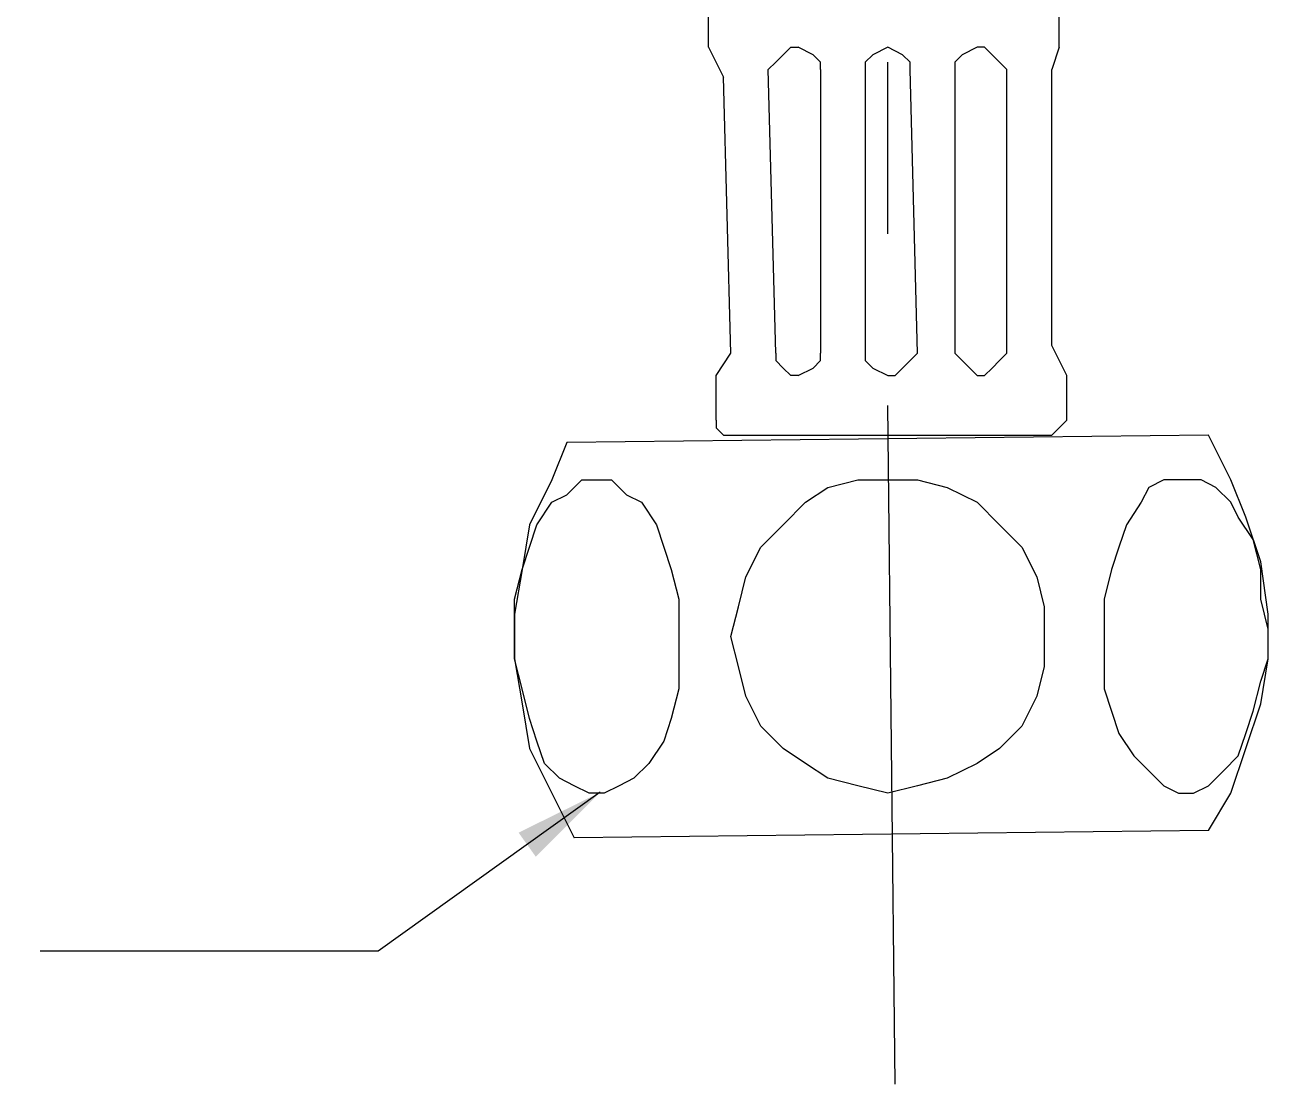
# Model space of a CAD drawing. Header units: millimetres. Extents: x 2041 to 2470, y 3885 to 4533.
# Drawn here: x 2231.21 to 2278.21, y 3885.45 to 3925.49 of the extents above; entities that cross this region are included whole.
import ezdxf

# ---------------------------------------------------------------- set-up
doc = ezdxf.new("R2010")
doc.units = ezdxf.units.MM
doc.styles.get("Standard").update_dxf_attribs({"font": ''})
doc.styles.get('Standard').set_extended_font_data('SimSun')
doc.dimstyles.new('副本 ISO-25-2bei', dxfattribs={"dimscale": 1.7, "dimtxt": 5, "dimasz": 5, "dimexe": 0.5, "dimexo": 0.625, "dimgap": 2, "dimtad": 1, "dimlfac": 0.0393, "dimdsep": 46, "dimtxsty": 'Standard', "dimcen": 2.5, "dimclrd": 1, "dimclre": 1, "dimclrt": 3, "dimadec": 0, "dimazin": 0, "dimtfac": 1, "dimtmove": 0, "dimatfit": 3, "dimfxl": 0, "dimarcsym": 0})

msp = doc.modelspace()

# ---------------------------------------------------------------- linework, layer by layer
for points in [[(2257.057, 3924.643), (2257.057, 3924.643), (2257.057, 3926.334), (2257.057, 3926.334)], [(2270.314, 3924.643), (2270.314, 3924.643), (2270.314, 3926.334), (2270.314, 3926.334)], [(2257.057, 3924.643), (2257.057, 3924.643), (2257.622, 3923.513), (2257.622, 3923.513)], [(2260.161, 3924.643), (2260.161, 3924.643), (2260.441, 3924.643), (2260.441, 3924.643)], [(2267.493, 3924.643), (2267.493, 3924.643), (2267.21, 3924.643), (2267.21, 3924.643)], [(2270.314, 3924.643), (2270.314, 3924.643), (2270.03, 3923.797), (2270.03, 3923.797)], [(2263.828, 3917.593), (2263.828, 3917.593), (2263.828, 3924.078), (2263.828, 3924.078)], [(2257.904, 3913.08), (2257.904, 3913.08), (2257.622, 3923.513), (2257.622, 3923.513)], [(2259.596, 3913.08), (2259.596, 3913.08), (2259.315, 3923.797), (2259.315, 3923.797)], [(2261.287, 3923.797), (2261.287, 3923.797), (2261.287, 3913.08), (2261.287, 3913.08)], [(2262.98, 3923.797), (2262.98, 3923.797), (2262.98, 3913.08), (2262.98, 3913.08)], [(2264.954, 3913.08), (2264.954, 3913.08), (2264.673, 3923.797), (2264.673, 3923.797)], [(2266.365, 3923.797), (2266.365, 3923.797), (2266.365, 3913.08), (2266.365, 3913.08)], [(2268.338, 3913.08), (2268.338, 3913.08), (2268.338, 3923.797), (2268.338, 3923.797)], [(2270.03, 3913.363), (2270.03, 3913.363), (2270.03, 3923.797), (2270.03, 3923.797)], [(2270.595, 3912.235), (2270.595, 3912.235), (2270.03, 3913.363), (2270.03, 3913.363)], [(2257.339, 3912.235), (2257.339, 3912.235), (2257.904, 3913.08), (2257.904, 3913.08)], [(2257.339, 3910.544), (2257.339, 3910.544), (2257.339, 3912.235), (2257.339, 3912.235)], [(2260.441, 3912.235), (2260.441, 3912.235), (2260.161, 3912.235), (2260.161, 3912.235)], [(2263.828, 3912.235), (2263.828, 3912.235), (2264.108, 3912.235), (2264.108, 3912.235)], [(2267.21, 3912.235), (2267.21, 3912.235), (2267.493, 3912.235), (2267.493, 3912.235)], [(2270.595, 3910.544), (2270.595, 3910.544), (2270.595, 3912.235), (2270.595, 3912.235)], [(2264.108, 3885.449), (2264.108, 3885.449), (2263.828, 3911.107), (2263.828, 3911.107)], [(2275.953, 3909.981), (2275.953, 3909.981), (2251.698, 3909.698), (2251.698, 3909.698)], [(2257.904, 3909.981), (2257.904, 3909.981), (2269.749, 3909.981), (2269.749, 3909.981)], [(2275.953, 3895.036), (2275.953, 3895.036), (2251.979, 3894.755), (2251.979, 3894.755)]]:
    msp.add_open_spline(points, degree=3)
for points, knots in [([(2260.161, 3924.643), (2260.161, 3924.643), (2259.876, 3924.358), (2259.876, 3924.358), (2259.876, 3924.358), (2259.876, 3924.358), (2259.596, 3924.078), (2259.596, 3924.078), (2259.596, 3924.078), (2259.596, 3924.078), (2259.315, 3923.797), (2259.315, 3923.797)], [0, 0, 0, 0, 0.333333, 0.333333, 0.333333, 0.333333, 0.666667, 0.666667, 0.666667, 0.666667, 1, 1, 1, 1]), ([(2261.287, 3923.797), (2261.287, 3923.797), (2261.287, 3924.078), (2261.287, 3924.078), (2261.287, 3924.078), (2261.287, 3924.078), (2261.006, 3924.358), (2261.006, 3924.358), (2261.006, 3924.358), (2261.006, 3924.358), (2260.441, 3924.643), (2260.441, 3924.643)], [0, 0, 0, 0, 0.333333, 0.333333, 0.333333, 0.333333, 0.666667, 0.666667, 0.666667, 0.666667, 1, 1, 1, 1]), ([(2263.828, 3924.643), (2263.828, 3924.643), (2263.263, 3924.358), (2263.263, 3924.358), (2263.263, 3924.358), (2263.263, 3924.358), (2262.98, 3924.078), (2262.98, 3924.078), (2262.98, 3924.078), (2262.98, 3924.078), (2262.98, 3923.797), (2262.98, 3923.797)], [0, 0, 0, 0, 0.333333, 0.333333, 0.333333, 0.333333, 0.666667, 0.666667, 0.666667, 0.666667, 1, 1, 1, 1]), ([(2264.673, 3923.797), (2264.673, 3923.797), (2264.673, 3924.078), (2264.673, 3924.078), (2264.673, 3924.078), (2264.673, 3924.078), (2264.389, 3924.358), (2264.389, 3924.358), (2264.389, 3924.358), (2264.389, 3924.358), (2263.828, 3924.643), (2263.828, 3924.643)], [0, 0, 0, 0, 0.333333, 0.333333, 0.333333, 0.333333, 0.666667, 0.666667, 0.666667, 0.666667, 1, 1, 1, 1]), ([(2267.21, 3924.643), (2267.21, 3924.643), (2266.647, 3924.358), (2266.647, 3924.358), (2266.647, 3924.358), (2266.647, 3924.358), (2266.365, 3924.078), (2266.365, 3924.078), (2266.365, 3924.078), (2266.365, 3924.078), (2266.365, 3923.797), (2266.365, 3923.797)], [0, 0, 0, 0, 0.333333, 0.333333, 0.333333, 0.333333, 0.666667, 0.666667, 0.666667, 0.666667, 1, 1, 1, 1]), ([(2268.338, 3923.797), (2268.338, 3923.797), (2268.058, 3924.078), (2268.058, 3924.078), (2268.058, 3924.078), (2268.058, 3924.078), (2267.775, 3924.358), (2267.775, 3924.358), (2267.775, 3924.358), (2267.775, 3924.358), (2267.493, 3924.643), (2267.493, 3924.643)], [0, 0, 0, 0, 0.333333, 0.333333, 0.333333, 0.333333, 0.666667, 0.666667, 0.666667, 0.666667, 1, 1, 1, 1]), ([(2259.596, 3913.08), (2259.596, 3913.08), (2259.596, 3912.8), (2259.596, 3912.8), (2259.596, 3912.8), (2259.596, 3912.8), (2259.876, 3912.517), (2259.876, 3912.517), (2259.876, 3912.517), (2259.876, 3912.517), (2260.161, 3912.235), (2260.161, 3912.235)], [0, 0, 0, 0, 0.333333, 0.333333, 0.333333, 0.333333, 0.666667, 0.666667, 0.666667, 0.666667, 1, 1, 1, 1]), ([(2260.441, 3912.235), (2260.441, 3912.235), (2261.006, 3912.517), (2261.006, 3912.517), (2261.006, 3912.517), (2261.006, 3912.517), (2261.287, 3912.8), (2261.287, 3912.8), (2261.287, 3912.8), (2261.287, 3912.8), (2261.287, 3913.08), (2261.287, 3913.08)], [0, 0, 0, 0, 0.333333, 0.333333, 0.333333, 0.333333, 0.666667, 0.666667, 0.666667, 0.666667, 1, 1, 1, 1]), ([(2262.98, 3913.08), (2262.98, 3913.08), (2262.98, 3912.8), (2262.98, 3912.8), (2262.98, 3912.8), (2262.98, 3912.8), (2263.263, 3912.517), (2263.263, 3912.517), (2263.263, 3912.517), (2263.263, 3912.517), (2263.828, 3912.235), (2263.828, 3912.235)], [0, 0, 0, 0, 0.333333, 0.333333, 0.333333, 0.333333, 0.666667, 0.666667, 0.666667, 0.666667, 1, 1, 1, 1]), ([(2264.108, 3912.235), (2264.108, 3912.235), (2264.389, 3912.517), (2264.389, 3912.517), (2264.389, 3912.517), (2264.389, 3912.517), (2264.673, 3912.8), (2264.673, 3912.8), (2264.673, 3912.8), (2264.673, 3912.8), (2264.954, 3913.08), (2264.954, 3913.08)], [0, 0, 0, 0, 0.333333, 0.333333, 0.333333, 0.333333, 0.666667, 0.666667, 0.666667, 0.666667, 1, 1, 1, 1]), ([(2266.365, 3913.08), (2266.365, 3913.08), (2266.647, 3912.8), (2266.647, 3912.8), (2266.647, 3912.8), (2266.647, 3912.8), (2266.928, 3912.517), (2266.928, 3912.517), (2266.928, 3912.517), (2266.928, 3912.517), (2267.21, 3912.235), (2267.21, 3912.235)], [0, 0, 0, 0, 0.333333, 0.333333, 0.333333, 0.333333, 0.666667, 0.666667, 0.666667, 0.666667, 1, 1, 1, 1]), ([(2267.493, 3912.235), (2267.493, 3912.235), (2267.775, 3912.517), (2267.775, 3912.517), (2267.775, 3912.517), (2267.775, 3912.517), (2268.058, 3912.8), (2268.058, 3912.8), (2268.058, 3912.8), (2268.058, 3912.8), (2268.338, 3913.08), (2268.338, 3913.08)], [0, 0, 0, 0, 0.333333, 0.333333, 0.333333, 0.333333, 0.666667, 0.666667, 0.666667, 0.666667, 1, 1, 1, 1]), ([(2257.339, 3910.544), (2257.339, 3910.544), (2257.339, 3910.261), (2257.339, 3910.261), (2257.339, 3910.261), (2257.339, 3910.261), (2257.622, 3909.981), (2257.622, 3909.981), (2257.622, 3909.981), (2257.622, 3909.981), (2257.904, 3909.981), (2257.904, 3909.981)], [0, 0, 0, 0, 0.333333, 0.333333, 0.333333, 0.333333, 0.666667, 0.666667, 0.666667, 0.666667, 1, 1, 1, 1]), ([(2269.749, 3909.981), (2269.749, 3909.981), (2270.03, 3909.981), (2270.03, 3909.981), (2270.03, 3909.981), (2270.03, 3909.981), (2270.314, 3910.261), (2270.314, 3910.261), (2270.314, 3910.261), (2270.314, 3910.261), (2270.595, 3910.544), (2270.595, 3910.544)], [0, 0, 0, 0, 0.333333, 0.333333, 0.333333, 0.333333, 0.666667, 0.666667, 0.666667, 0.666667, 1, 1, 1, 1]), ([(2275.953, 3895.036), (2275.953, 3895.036), (2276.801, 3896.446), (2276.801, 3896.446), (2276.801, 3896.446), (2276.801, 3896.446), (2277.364, 3898.138), (2277.364, 3898.138), (2277.364, 3898.138), (2277.364, 3898.138), (2277.929, 3899.829), (2277.929, 3899.829), (2277.929, 3899.829), (2277.929, 3899.829), (2278.21, 3901.52), (2278.21, 3901.52), (2278.21, 3901.52), (2278.21, 3901.52), (2278.21, 3903.211), (2278.21, 3903.211), (2278.21, 3903.211), (2278.21, 3903.211), (2277.929, 3905.187), (2277.929, 3905.187), (2277.929, 3905.187), (2277.929, 3905.187), (2277.364, 3906.879), (2277.364, 3906.879), (2277.364, 3906.879), (2277.364, 3906.879), (2276.801, 3908.287), (2276.801, 3908.287), (2276.801, 3908.287), (2276.801, 3908.287), (2275.953, 3909.981), (2275.953, 3909.981)], [0, 0, 0, 0, 0.111111, 0.111111, 0.111111, 0.111111, 0.222222, 0.222222, 0.222222, 0.222222, 0.333333, 0.333333, 0.333333, 0.333333, 0.444444, 0.444444, 0.444444, 0.444444, 0.555556, 0.555556, 0.555556, 0.555556, 0.666667, 0.666667, 0.666667, 0.666667, 0.777778, 0.777778, 0.777778, 0.777778, 0.888889, 0.888889, 0.888889, 0.888889, 1, 1, 1, 1]), ([(2251.698, 3909.698), (2251.698, 3909.698), (2251.133, 3908.287), (2251.133, 3908.287), (2251.133, 3908.287), (2251.133, 3908.287), (2250.287, 3906.596), (2250.287, 3906.596), (2250.287, 3906.596), (2250.287, 3906.596), (2250.007, 3904.905), (2250.007, 3904.905), (2250.007, 3904.905), (2250.007, 3904.905), (2249.722, 3903.211), (2249.722, 3903.211), (2249.722, 3903.211), (2249.722, 3903.211), (2249.722, 3901.52), (2249.722, 3901.52), (2249.722, 3901.52), (2249.722, 3901.52), (2250.007, 3899.829), (2250.007, 3899.829), (2250.007, 3899.829), (2250.007, 3899.829), (2250.287, 3898.138), (2250.287, 3898.138), (2250.287, 3898.138), (2250.287, 3898.138), (2251.133, 3896.446), (2251.133, 3896.446), (2251.133, 3896.446), (2251.133, 3896.446), (2251.979, 3894.755), (2251.979, 3894.755)], [0, 0, 0, 0, 0.111111, 0.111111, 0.111111, 0.111111, 0.222222, 0.222222, 0.222222, 0.222222, 0.333333, 0.333333, 0.333333, 0.333333, 0.444444, 0.444444, 0.444444, 0.444444, 0.555556, 0.555556, 0.555556, 0.555556, 0.666667, 0.666667, 0.666667, 0.666667, 0.777778, 0.777778, 0.777778, 0.777778, 0.888889, 0.888889, 0.888889, 0.888889, 1, 1, 1, 1]), ([(2252.826, 3908.287), (2252.826, 3908.287), (2252.263, 3908.287), (2252.263, 3908.287), (2252.263, 3908.287), (2252.263, 3908.287), (2251.698, 3907.724), (2251.698, 3907.724), (2251.698, 3907.724), (2251.698, 3907.724), (2251.133, 3907.442), (2251.133, 3907.442), (2251.133, 3907.442), (2251.133, 3907.442), (2250.57, 3906.596), (2250.57, 3906.596), (2250.57, 3906.596), (2250.57, 3906.596), (2250.287, 3905.75), (2250.287, 3905.75), (2250.287, 3905.75), (2250.287, 3905.75), (2250.007, 3904.905), (2250.007, 3904.905), (2250.007, 3904.905), (2250.007, 3904.905), (2249.722, 3903.777), (2249.722, 3903.777), (2249.722, 3903.777), (2249.722, 3903.777), (2249.722, 3902.65), (2249.722, 3902.65), (2249.722, 3902.65), (2249.722, 3902.65), (2249.722, 3901.52), (2249.722, 3901.52), (2249.722, 3901.52), (2249.722, 3901.52), (2250.007, 3900.394), (2250.007, 3900.394), (2250.007, 3900.394), (2250.007, 3900.394), (2250.287, 3899.264), (2250.287, 3899.264), (2250.287, 3899.264), (2250.287, 3899.264), (2250.57, 3898.418), (2250.57, 3898.418), (2250.57, 3898.418), (2250.57, 3898.418), (2250.853, 3897.573), (2250.853, 3897.573), (2250.853, 3897.573), (2250.853, 3897.573), (2251.418, 3897.009), (2251.418, 3897.009), (2251.418, 3897.009), (2251.418, 3897.009), (2251.979, 3896.727), (2251.979, 3896.727), (2251.979, 3896.727), (2251.979, 3896.727), (2252.544, 3896.446), (2252.544, 3896.446), (2252.544, 3896.446), (2252.544, 3896.446), (2253.109, 3896.446), (2253.109, 3896.446), (2253.109, 3896.446), (2253.109, 3896.446), (2253.674, 3896.727), (2253.674, 3896.727), (2253.674, 3896.727), (2253.674, 3896.727), (2254.237, 3897.009), (2254.237, 3897.009), (2254.237, 3897.009), (2254.237, 3897.009), (2254.8, 3897.573), (2254.8, 3897.573), (2254.8, 3897.573), (2254.8, 3897.573), (2255.365, 3898.418), (2255.365, 3898.418), (2255.365, 3898.418), (2255.365, 3898.418), (2255.646, 3899.264), (2255.646, 3899.264), (2255.646, 3899.264), (2255.646, 3899.264), (2255.928, 3900.394), (2255.928, 3900.394), (2255.928, 3900.394), (2255.928, 3900.394), (2255.928, 3901.52), (2255.928, 3901.52), (2255.928, 3901.52), (2255.928, 3901.52), (2255.928, 3902.65), (2255.928, 3902.65), (2255.928, 3902.65), (2255.928, 3902.65), (2255.928, 3903.777), (2255.928, 3903.777), (2255.928, 3903.777), (2255.928, 3903.777), (2255.646, 3904.905), (2255.646, 3904.905), (2255.646, 3904.905), (2255.646, 3904.905), (2255.365, 3905.75), (2255.365, 3905.75), (2255.365, 3905.75), (2255.365, 3905.75), (2255.083, 3906.596), (2255.083, 3906.596), (2255.083, 3906.596), (2255.083, 3906.596), (2254.52, 3907.442), (2254.52, 3907.442), (2254.52, 3907.442), (2254.52, 3907.442), (2253.955, 3907.724), (2253.955, 3907.724), (2253.955, 3907.724), (2253.955, 3907.724), (2253.389, 3908.287), (2253.389, 3908.287), (2253.389, 3908.287), (2253.389, 3908.287), (2252.826, 3908.287), (2252.826, 3908.287)], [0, 0, 0, 0, 0.030303, 0.030303, 0.030303, 0.030303, 0.060606, 0.060606, 0.060606, 0.060606, 0.090909, 0.090909, 0.090909, 0.090909, 0.121212, 0.121212, 0.121212, 0.121212, 0.151515, 0.151515, 0.151515, 0.151515, 0.181818, 0.181818, 0.181818, 0.181818, 0.212121, 0.212121, 0.212121, 0.212121, 0.242424, 0.242424, 0.242424, 0.242424, 0.272727, 0.272727, 0.272727, 0.272727, 0.30303, 0.30303, 0.30303, 0.30303, 0.333333, 0.333333, 0.333333, 0.333333, 0.363636, 0.363636, 0.363636, 0.363636, 0.393939, 0.393939, 0.393939, 0.393939, 0.424242, 0.424242, 0.424242, 0.424242, 0.454545, 0.454545, 0.454545, 0.454545, 0.484848, 0.484848, 0.484848, 0.484848, 0.515152, 0.515152, 0.515152, 0.515152, 0.545455, 0.545455, 0.545455, 0.545455, 0.575758, 0.575758, 0.575758, 0.575758, 0.606061, 0.606061, 0.606061, 0.606061, 0.636364, 0.636364, 0.636364, 0.636364, 0.666667, 0.666667, 0.666667, 0.666667, 0.69697, 0.69697, 0.69697, 0.69697, 0.727273, 0.727273, 0.727273, 0.727273, 0.757576, 0.757576, 0.757576, 0.757576, 0.787879, 0.787879, 0.787879, 0.787879, 0.818182, 0.818182, 0.818182, 0.818182, 0.848485, 0.848485, 0.848485, 0.848485, 0.878788, 0.878788, 0.878788, 0.878788, 0.909091, 0.909091, 0.909091, 0.909091, 0.939394, 0.939394, 0.939394, 0.939394, 0.969697, 0.969697, 0.969697, 0.969697, 1, 1, 1, 1]), ([(2269.749, 3902.366), (2269.749, 3902.366), (2269.749, 3903.496), (2269.749, 3903.496), (2269.749, 3903.496), (2269.749, 3903.496), (2269.467, 3904.622), (2269.467, 3904.622), (2269.467, 3904.622), (2269.467, 3904.622), (2268.904, 3905.75), (2268.904, 3905.75), (2268.904, 3905.75), (2268.904, 3905.75), (2268.058, 3906.596), (2268.058, 3906.596), (2268.058, 3906.596), (2268.058, 3906.596), (2267.21, 3907.442), (2267.21, 3907.442), (2267.21, 3907.442), (2267.21, 3907.442), (2266.082, 3908.007), (2266.082, 3908.007), (2266.082, 3908.007), (2266.082, 3908.007), (2264.954, 3908.287), (2264.954, 3908.287), (2264.954, 3908.287), (2264.954, 3908.287), (2263.828, 3908.287), (2263.828, 3908.287), (2263.828, 3908.287), (2263.828, 3908.287), (2262.698, 3908.287), (2262.698, 3908.287), (2262.698, 3908.287), (2262.698, 3908.287), (2261.571, 3908.007), (2261.571, 3908.007), (2261.571, 3908.007), (2261.571, 3908.007), (2260.724, 3907.442), (2260.724, 3907.442), (2260.724, 3907.442), (2260.724, 3907.442), (2259.876, 3906.596), (2259.876, 3906.596), (2259.876, 3906.596), (2259.876, 3906.596), (2259.03, 3905.75), (2259.03, 3905.75), (2259.03, 3905.75), (2259.03, 3905.75), (2258.467, 3904.622), (2258.467, 3904.622), (2258.467, 3904.622), (2258.467, 3904.622), (2258.185, 3903.496), (2258.185, 3903.496), (2258.185, 3903.496), (2258.185, 3903.496), (2257.904, 3902.366), (2257.904, 3902.366), (2257.904, 3902.366), (2257.904, 3902.366), (2258.185, 3901.24), (2258.185, 3901.24), (2258.185, 3901.24), (2258.185, 3901.24), (2258.467, 3900.109), (2258.467, 3900.109), (2258.467, 3900.109), (2258.467, 3900.109), (2259.03, 3898.983), (2259.03, 3898.983), (2259.03, 3898.983), (2259.03, 3898.983), (2259.876, 3898.138), (2259.876, 3898.138), (2259.876, 3898.138), (2259.876, 3898.138), (2260.724, 3897.573), (2260.724, 3897.573), (2260.724, 3897.573), (2260.724, 3897.573), (2261.571, 3897.009), (2261.571, 3897.009), (2261.571, 3897.009), (2261.571, 3897.009), (2262.698, 3896.727), (2262.698, 3896.727), (2262.698, 3896.727), (2262.698, 3896.727), (2263.828, 3896.446), (2263.828, 3896.446), (2263.828, 3896.446), (2263.828, 3896.446), (2264.954, 3896.727), (2264.954, 3896.727), (2264.954, 3896.727), (2264.954, 3896.727), (2266.082, 3897.009), (2266.082, 3897.009), (2266.082, 3897.009), (2266.082, 3897.009), (2267.21, 3897.573), (2267.21, 3897.573), (2267.21, 3897.573), (2267.21, 3897.573), (2268.058, 3898.138), (2268.058, 3898.138), (2268.058, 3898.138), (2268.058, 3898.138), (2268.904, 3898.983), (2268.904, 3898.983), (2268.904, 3898.983), (2268.904, 3898.983), (2269.467, 3900.109), (2269.467, 3900.109), (2269.467, 3900.109), (2269.467, 3900.109), (2269.749, 3901.24), (2269.749, 3901.24), (2269.749, 3901.24), (2269.749, 3901.24), (2269.749, 3902.366), (2269.749, 3902.366)], [0, 0, 0, 0, 0.03125, 0.03125, 0.03125, 0.03125, 0.0625, 0.0625, 0.0625, 0.0625, 0.09375, 0.09375, 0.09375, 0.09375, 0.125, 0.125, 0.125, 0.125, 0.15625, 0.15625, 0.15625, 0.15625, 0.1875, 0.1875, 0.1875, 0.1875, 0.21875, 0.21875, 0.21875, 0.21875, 0.25, 0.25, 0.25, 0.25, 0.28125, 0.28125, 0.28125, 0.28125, 0.3125, 0.3125, 0.3125, 0.3125, 0.34375, 0.34375, 0.34375, 0.34375, 0.375, 0.375, 0.375, 0.375, 0.40625, 0.40625, 0.40625, 0.40625, 0.4375, 0.4375, 0.4375, 0.4375, 0.46875, 0.46875, 0.46875, 0.46875, 0.5, 0.5, 0.5, 0.5, 0.53125, 0.53125, 0.53125, 0.53125, 0.5625, 0.5625, 0.5625, 0.5625, 0.59375, 0.59375, 0.59375, 0.59375, 0.625, 0.625, 0.625, 0.625, 0.65625, 0.65625, 0.65625, 0.65625, 0.6875, 0.6875, 0.6875, 0.6875, 0.71875, 0.71875, 0.71875, 0.71875, 0.75, 0.75, 0.75, 0.75, 0.78125, 0.78125, 0.78125, 0.78125, 0.8125, 0.8125, 0.8125, 0.8125, 0.84375, 0.84375, 0.84375, 0.84375, 0.875, 0.875, 0.875, 0.875, 0.90625, 0.90625, 0.90625, 0.90625, 0.9375, 0.9375, 0.9375, 0.9375, 0.96875, 0.96875, 0.96875, 0.96875, 1, 1, 1, 1]), ([(2275.108, 3908.287), (2275.108, 3908.287), (2275.673, 3908.287), (2275.673, 3908.287), (2275.673, 3908.287), (2275.673, 3908.287), (2276.236, 3908.007), (2276.236, 3908.007), (2276.236, 3908.007), (2276.236, 3908.007), (2276.801, 3907.442), (2276.801, 3907.442), (2276.801, 3907.442), (2276.801, 3907.442), (2277.081, 3906.879), (2277.081, 3906.879), (2277.081, 3906.879), (2277.081, 3906.879), (2277.647, 3906.033), (2277.647, 3906.033), (2277.647, 3906.033), (2277.647, 3906.033), (2277.929, 3904.905), (2277.929, 3904.905), (2277.929, 3904.905), (2277.929, 3904.905), (2277.929, 3903.777), (2277.929, 3903.777), (2277.929, 3903.777), (2277.929, 3903.777), (2278.21, 3902.65), (2278.21, 3902.65), (2278.21, 3902.65), (2278.21, 3902.65), (2278.21, 3901.52), (2278.21, 3901.52), (2278.21, 3901.52), (2278.21, 3901.52), (2277.929, 3900.675), (2277.929, 3900.675), (2277.929, 3900.675), (2277.929, 3900.675), (2277.647, 3899.548), (2277.647, 3899.548), (2277.647, 3899.548), (2277.647, 3899.548), (2277.364, 3898.703), (2277.364, 3898.703), (2277.364, 3898.703), (2277.364, 3898.703), (2277.081, 3897.857), (2277.081, 3897.857), (2277.081, 3897.857), (2277.081, 3897.857), (2276.518, 3897.292), (2276.518, 3897.292), (2276.518, 3897.292), (2276.518, 3897.292), (2275.953, 3896.727), (2275.953, 3896.727), (2275.953, 3896.727), (2275.953, 3896.727), (2275.39, 3896.446), (2275.39, 3896.446), (2275.39, 3896.446), (2275.39, 3896.446), (2274.827, 3896.446), (2274.827, 3896.446), (2274.827, 3896.446), (2274.827, 3896.446), (2274.262, 3896.727), (2274.262, 3896.727), (2274.262, 3896.727), (2274.262, 3896.727), (2273.697, 3897.292), (2273.697, 3897.292), (2273.697, 3897.292), (2273.697, 3897.292), (2273.132, 3897.857), (2273.132, 3897.857), (2273.132, 3897.857), (2273.132, 3897.857), (2272.571, 3898.703), (2272.571, 3898.703), (2272.571, 3898.703), (2272.571, 3898.703), (2272.286, 3899.548), (2272.286, 3899.548), (2272.286, 3899.548), (2272.286, 3899.548), (2272.006, 3900.394), (2272.006, 3900.394), (2272.006, 3900.394), (2272.006, 3900.394), (2272.006, 3901.52), (2272.006, 3901.52), (2272.006, 3901.52), (2272.006, 3901.52), (2272.006, 3902.65), (2272.006, 3902.65), (2272.006, 3902.65), (2272.006, 3902.65), (2272.006, 3903.777), (2272.006, 3903.777), (2272.006, 3903.777), (2272.006, 3903.777), (2272.286, 3904.905), (2272.286, 3904.905), (2272.286, 3904.905), (2272.286, 3904.905), (2272.571, 3905.75), (2272.571, 3905.75), (2272.571, 3905.75), (2272.571, 3905.75), (2272.851, 3906.596), (2272.851, 3906.596), (2272.851, 3906.596), (2272.851, 3906.596), (2273.416, 3907.442), (2273.416, 3907.442), (2273.416, 3907.442), (2273.416, 3907.442), (2273.697, 3908.007), (2273.697, 3908.007), (2273.697, 3908.007), (2273.697, 3908.007), (2274.262, 3908.287), (2274.262, 3908.287), (2274.262, 3908.287), (2274.262, 3908.287), (2275.108, 3908.287), (2275.108, 3908.287)], [0, 0, 0, 0, 0.030303, 0.030303, 0.030303, 0.030303, 0.060606, 0.060606, 0.060606, 0.060606, 0.090909, 0.090909, 0.090909, 0.090909, 0.121212, 0.121212, 0.121212, 0.121212, 0.151515, 0.151515, 0.151515, 0.151515, 0.181818, 0.181818, 0.181818, 0.181818, 0.212121, 0.212121, 0.212121, 0.212121, 0.242424, 0.242424, 0.242424, 0.242424, 0.272727, 0.272727, 0.272727, 0.272727, 0.30303, 0.30303, 0.30303, 0.30303, 0.333333, 0.333333, 0.333333, 0.333333, 0.363636, 0.363636, 0.363636, 0.363636, 0.393939, 0.393939, 0.393939, 0.393939, 0.424242, 0.424242, 0.424242, 0.424242, 0.454545, 0.454545, 0.454545, 0.454545, 0.484848, 0.484848, 0.484848, 0.484848, 0.515152, 0.515152, 0.515152, 0.515152, 0.545455, 0.545455, 0.545455, 0.545455, 0.575758, 0.575758, 0.575758, 0.575758, 0.606061, 0.606061, 0.606061, 0.606061, 0.636364, 0.636364, 0.636364, 0.636364, 0.666667, 0.666667, 0.666667, 0.666667, 0.69697, 0.69697, 0.69697, 0.69697, 0.727273, 0.727273, 0.727273, 0.727273, 0.757576, 0.757576, 0.757576, 0.757576, 0.787879, 0.787879, 0.787879, 0.787879, 0.818182, 0.818182, 0.818182, 0.818182, 0.848485, 0.848485, 0.848485, 0.848485, 0.878788, 0.878788, 0.878788, 0.878788, 0.909091, 0.909091, 0.909091, 0.909091, 0.939394, 0.939394, 0.939394, 0.939394, 0.969697, 0.969697, 0.969697, 0.969697, 1, 1, 1, 1])]:
    msp.add_open_spline(points, degree=3, knots=knots)

# ---------------------------------------------------------------- leaders
at = {"annotation_type": 0, "has_hookline": 1, "hookline_direction": 1, "text_width": 21.796}
msp.add_leader([(2252.965, 3896.479), (2244.573, 3890.476), (2231.786, 3890.476)], dimstyle='副本 ISO-25-2bei', override={"dimtxt": 2.5, "dimasz": 2, "dimexe": 0.49975, "dimexo": 0.49975, "dimgap": 0.49975, "dimtad": 0}, dxfattribs=at)

doc.saveas('drawing.dxf')
